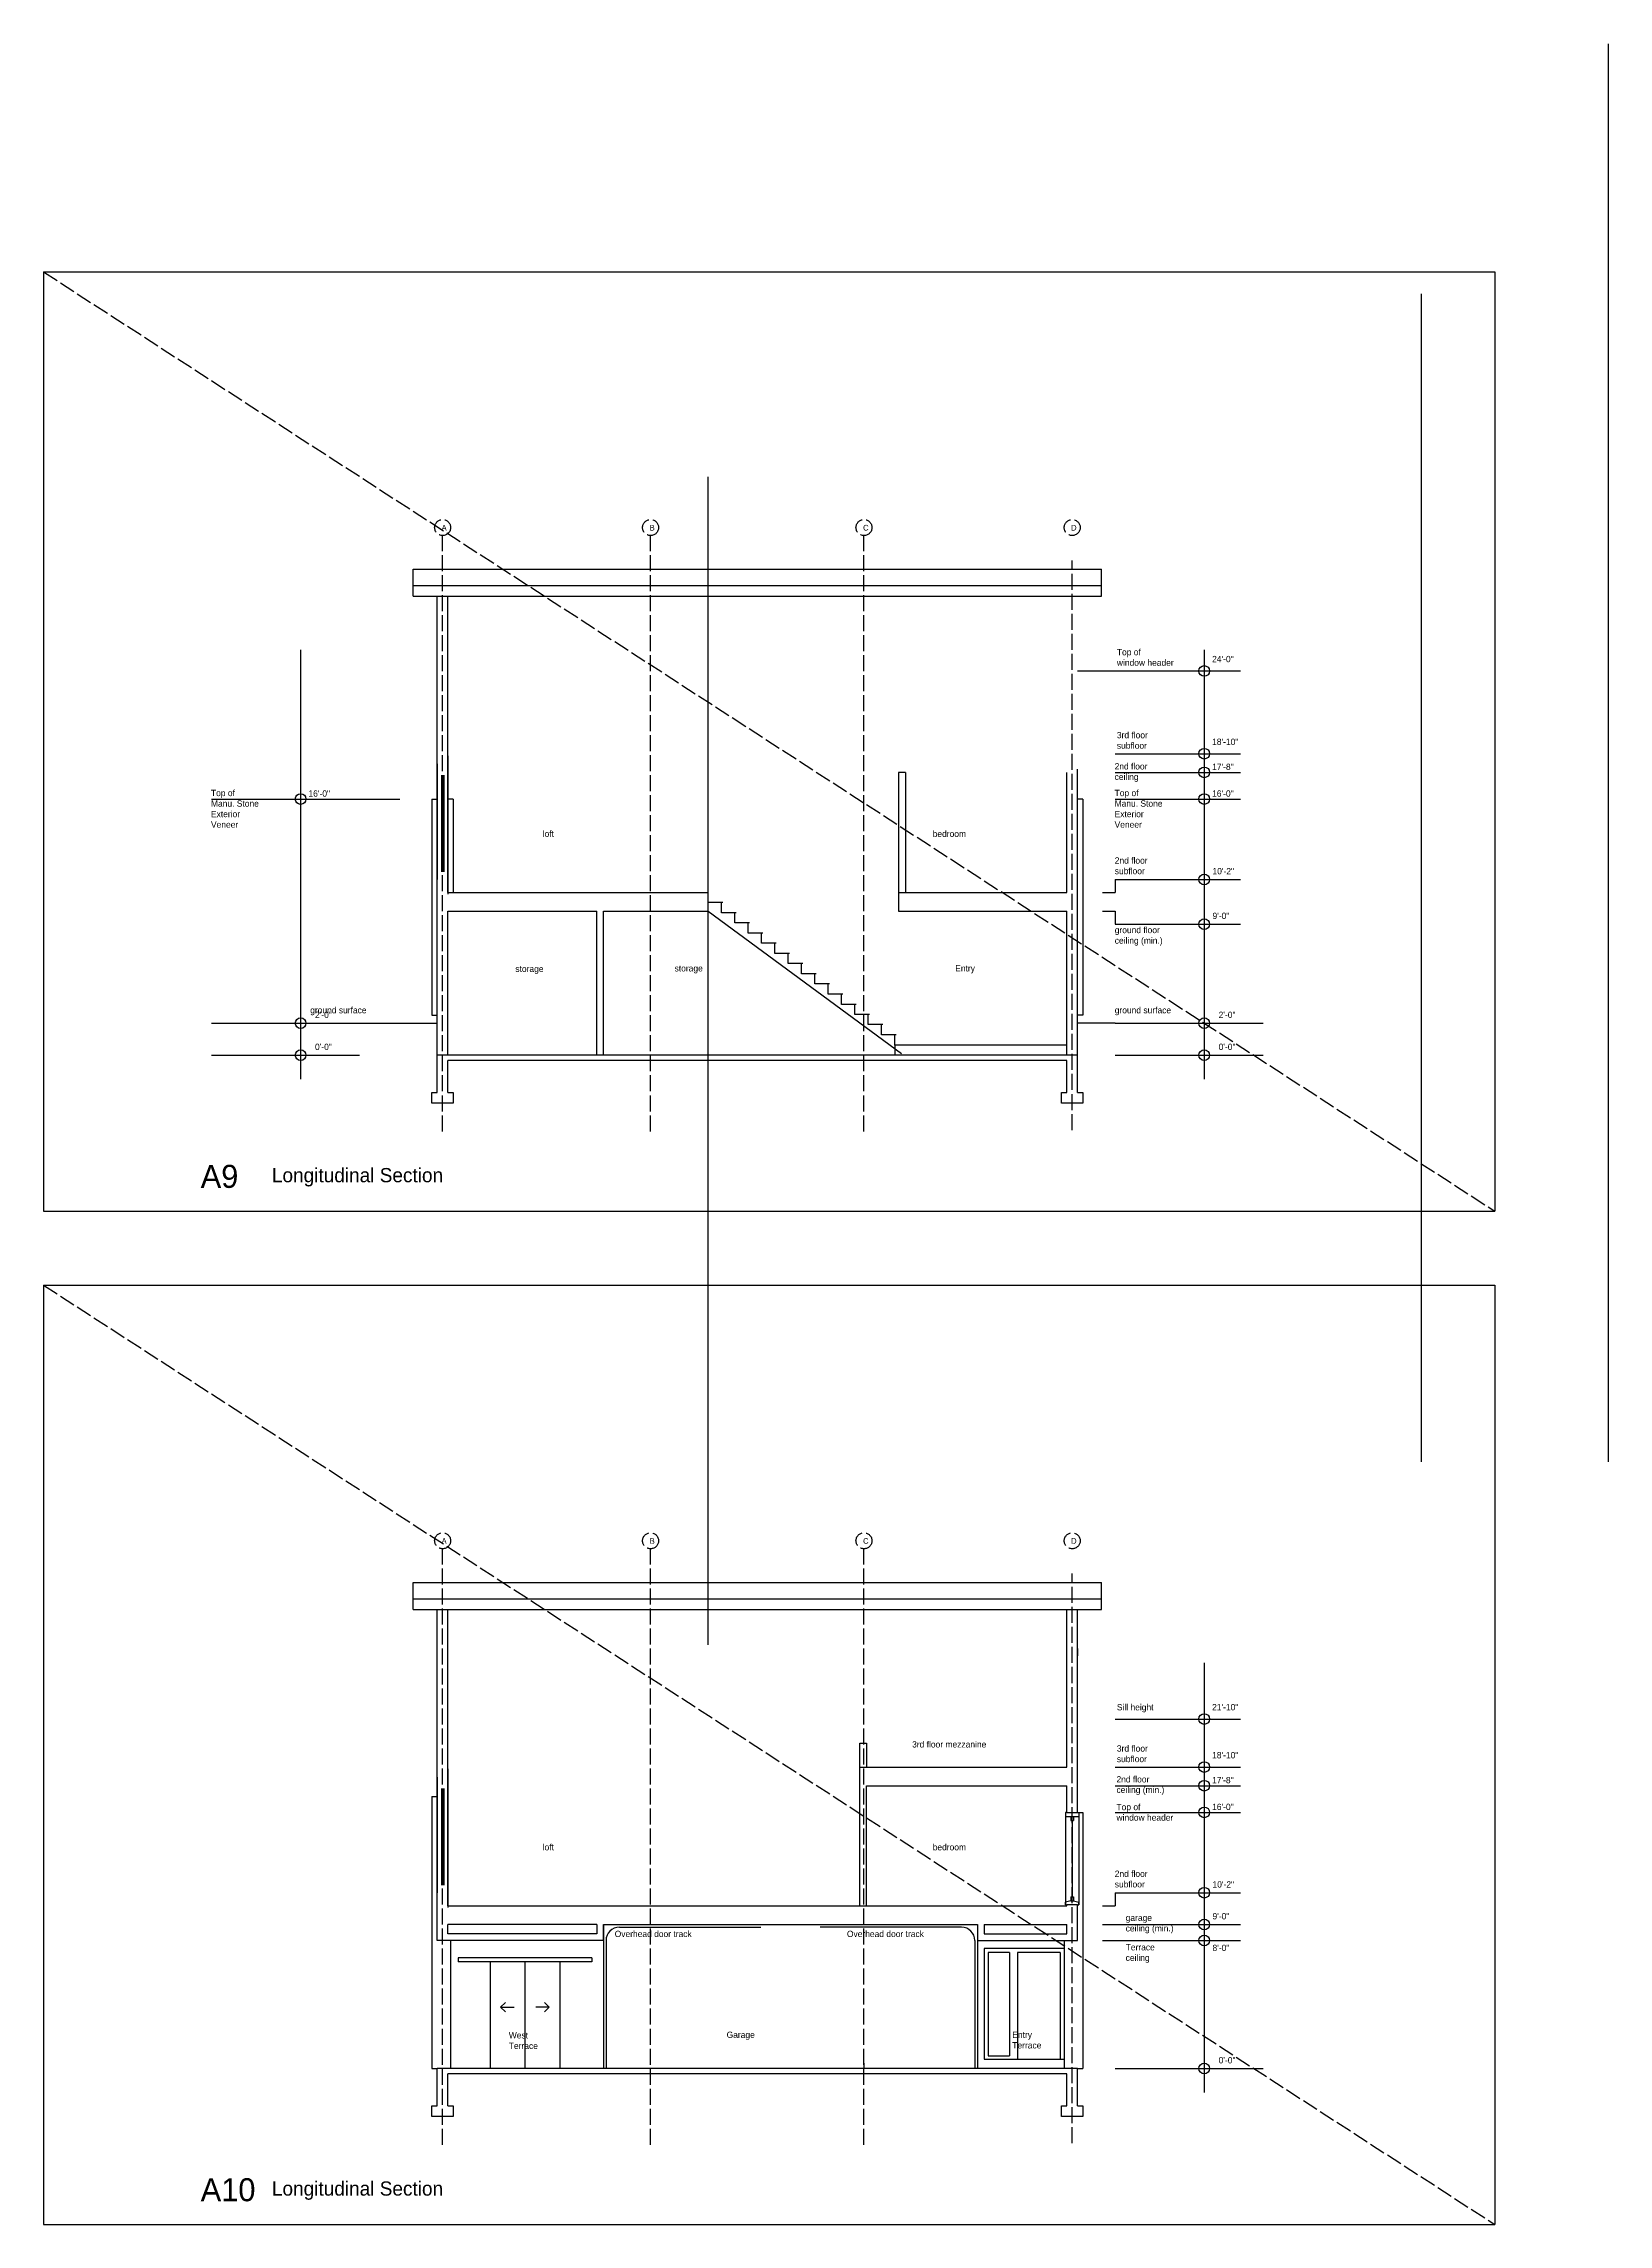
# Model space of a CAD drawing. Header units: inches. Extents: x -173 to 6851, y -1067 to 6124.
# Drawn here: x 3365 to 4538, y 1971 to 3605 of the extents above; entities that cross this region are included whole.
import ezdxf

# ---------------------------------------------------------------- set-up
doc = ezdxf.new("R2010")
doc.units = ezdxf.units.IN
doc.header["$MEASUREMENT"] = 0
doc.linetypes.add('ACAD_ISO02W100', pattern=[15, 12, -3])
for name, color, linetype in [('const', 7, 'Continuous'), ('e2', 251, 'Continuous'), ('glass', 172, 'Continuous'), ('grid', 252, 'ACAD_ISO02W100'), ('millwork', 253, 'Continuous'), ('soffit', 253, 'ACAD_ISO02W100'), ('stairs', 140, 'Continuous'), ('walls', 7, 'Continuous')]:
    doc.layers.add(name, color=color, linetype=linetype)

msp = doc.modelspace()

# ---------------------------------------------------------------- linework, layer by layer
for p, q in [((3365.1, 3434.3), (3365.1, 2730.3)), ((3365.1, 3434.3), (4453.1, 3434.3)), ((4453.1, 3434.3), (4453.1, 2730.3)), ((3365.1, 2730.3), (4453.1, 2730.3)), ((3365.1, 2674.8), (3365.1, 1970.8)), ((3365.1, 2674.8), (4453.1, 2674.8)), ((4453.1, 2674.8), (4453.1, 1970.8)), ((3365.1, 1970.8), (4453.1, 1970.8))]:
    msp.add_line(p, q)
at = {"layer": 'e2'}
for p, q in [((3660.3, 3162.1), (3660.3, 3175.8)), ((3557.8, 3151.1), (3557.8, 2829.3)), ((4235.3, 3151.1), (4235.3, 2829.3)), ((4140.3, 3135.2), (4262.5, 3135.2)), ((4168.4, 3073.2), (4262.5, 3073.2)), ((3660.3, 3065.6), (3660.3, 2978.9)), ((3663.4, 3057.1), (3663.4, 2984.7)), ((3665.1, 3057.1), (3665.1, 2984.7)), ((3668.3, 3071.7), (3668.3, 2967.9)), ((4168.4, 3059.2), (4262.5, 3059.2)), ((3490.9, 3039.2), (3632.1, 3039.2)), ((4168.4, 3039.2), (4262.5, 3039.2)), ((4168.4, 2978.9), (4262.5, 2978.9)), ((4168.4, 2978.9), (4168.4, 2969.2)), ((4158.9, 2969.2), (4168.4, 2969.2)), ((4158.9, 2955.2), (4168.4, 2955.2)), ((4168.4, 2955.2), (4168.4, 2945.4)), ((4168.4, 2945.4), (4262.5, 2945.4)), ((3490.9, 2871.2), (3632.1, 2871.2)), ((4168.4, 2871.2), (4262.5, 2871.2)), ((4247.7, 2871.2), (4279.6, 2871.2)), ((3490.9, 2847.2), (3585, 2847.2)), ((3570.2, 2847.2), (3602, 2847.2)), ((4168.4, 2847.2), (4262.5, 2847.2)), ((4247.7, 2847.2), (4279.6, 2847.2)), ((4140.3, 2425.8), (4140.3, 2431.7)), ((3660.3, 2402.5), (3660.3, 2416.2)), ((4140.3, 2402.5), (4140.3, 2416.2)), ((4235.3, 2391.6), (4235.3, 2069.7)), ((4168.4, 2349.6), (4262.5, 2349.6)), ((3660.3, 2306.1), (3660.3, 2219.4)), ((3668.3, 2312.2), (3668.3, 2208.4)), ((4168.4, 2313.6), (4262.5, 2313.6)), ((3656.3, 2291.6), (3656.3, 2087.6)), ((3656.3, 2291.6), (3660.3, 2291.6)), ((3663.4, 2297.6), (3663.4, 2225.1)), ((3665.1, 2297.6), (3665.1, 2225.1)), ((4168.4, 2299.6), (4262.5, 2299.6)), ((4131.3, 2279.6), (4131.3, 2210.2)), ((4141.3, 2279.6), (4141.3, 2210.2)), ((4141.3, 2279.6), (4144.3, 2279.6)), ((4144.3, 2279.6), (4144.3, 2087.6)), ((4168.4, 2279.6), (4262.5, 2279.6)), ((4158.9, 2209.6), (4168.4, 2209.6)), ((4168.4, 2219.4), (4262.5, 2219.4)), ((4168.4, 2219.4), (4168.4, 2209.6)), ((3796.8, 2193.6), (3902.8, 2193.6)), ((4053.3, 2193.6), (3947.3, 2193.6)), ((4158.9, 2195.6), (4262.5, 2195.6)), ((3670.3, 2183.6), (3670.3, 2087.6)), ((3784.8, 2183.6), (3784.8, 2087.6)), ((4065.3, 2183.6), (4065.3, 2087.6)), ((4130.3, 2177.6), (4070.3, 2177.6)), ((4070.3, 2177.6), (4070.3, 2094.6)), ((4073.3, 2174.6), (4073.3, 2097.1)), ((4089.3, 2174.6), (4073.3, 2174.6)), ((4089.3, 2174.6), (4089.3, 2097.1)), ((4095.3, 2174.6), (4095.3, 2094.6)), ((4127.3, 2174.6), (4095.3, 2174.6)), ((4127.3, 2174.6), (4127.3, 2094.6)), ((4130.3, 2183.6), (4130.3, 2087.6)), ((4158.9, 2183.6), (4262.5, 2183.6)), ((3776.2, 2170.5), (3676, 2170.5)), ((3676, 2170.5), (3676, 2167.6)), ((3776.2, 2167.6), (3676, 2167.6)), ((3700, 2167.6), (3700, 2087.6)), ((3726, 2167.6), (3726, 2087.6)), ((3752.2, 2167.6), (3752.2, 2087.6)), ((3776.2, 2170.5), (3776.2, 2167.6)), ((3707.8, 2133.5), (3711.3, 2137)), ((3707.8, 2133.5), (3717.8, 2133.5)), ((3707.8, 2133.5), (3711.3, 2130)), ((3744.2, 2133.5), (3734.2, 2133.5)), ((3744.2, 2133.5), (3740.7, 2137)), ((3744.2, 2133.5), (3740.7, 2130)), ((4070.3, 2094.6), (4130.3, 2094.6)), ((4073.3, 2097.1), (4089.3, 2097.1)), ((3656.3, 2087.6), (3660.3, 2087.6)), ((4140.3, 2087.6), (4144.3, 2087.6)), ((4168.4, 2087.6), (4262.5, 2087.6)), ((4247.7, 2087.7), (4279.6, 2087.7))]:
    msp.add_line(p, q, dxfattribs=at)
for centre in [(4235.3, 3135.2), (4235.3, 3073.2), (4235.3, 3059.2), (3557.8, 3039.2), (4235.3, 3039.2), (4235.3, 2978.9), (4235.3, 2945.4), (3557.8, 2871.2), (4235.3, 2871.2), (3557.8, 2847.2), (4235.3, 2847.2), (4235.3, 2349.6), (4235.3, 2313.6), (4235.3, 2299.6), (4235.3, 2279.6), (4235.3, 2219.4), (4235.3, 2195.6), (4235.3, 2183.6), (4235.3, 2087.6)]:
    msp.add_circle(centre, 4, dxfattribs=at)
for centre, start, end in [((3796.8, 2183.6), 90, 180), ((4053.3, 2183.6), 0, 90)]:
    msp.add_arc(centre, 10, start, end, dxfattribs=at)
at = {"layer": 'glass'}
for p, q in [((3664.3, 3057.1), (3664.3, 2984.7)), ((3664.3, 2297.6), (3664.3, 2225.1))]:
    msp.add_line(p, q, dxfattribs=at)
at = {"layer": 'grid'}
for p, q in [((3664.3, 2790.1), (3664.3, 3236.7)), ((3820.2, 2790.1), (3820.2, 3236.7)), ((3980.2, 2790.1), (3980.2, 3236.7)), ((4136.3, 2791.1), (4136.3, 3218.1)), ((3664.3, 2030.5), (3664.3, 2477.2)), ((3820.2, 2030.5), (3820.2, 2477.2)), ((3980.2, 2030.5), (3980.2, 2477.2)), ((4136.3, 2031.6), (4136.3, 2458.6))]:
    msp.add_line(p, q, dxfattribs=at)
for centre in [(3664.3, 3242.7), (3820.2, 3242.7), (3980.2, 3242.7), (4136.3, 3242.7), (3664.3, 2483.2), (3820.2, 2483.2), (3980.2, 2483.2), (4136.3, 2483.2)]:
    msp.add_circle(centre, 6, dxfattribs=at)
at = {"layer": 'millwork'}
for p, q in [((3642.3, 3199.3), (3642.3, 3211.4)), ((3642.3, 3211.4), (4158.3, 3211.4)), ((4158.3, 3199.3), (4158.3, 3211.4)), ((3642.3, 2439.7), (3642.3, 2451.9)), ((3642.3, 2451.9), (4158.3, 2451.9)), ((4158.3, 2439.7), (4158.3, 2451.9))]:
    msp.add_line(p, q, dxfattribs=at)
at = {"layer": 'soffit'}
for p, q in [((3365.1, 3434.3), (4453.1, 2730.3)), ((3365.1, 2674.8), (4453.1, 1970.8))]:
    msp.add_line(p, q, dxfattribs=at)
at = {"layer": 'stairs'}
for p, q in [((3874.4, 2961.6), (3863.4, 2961.6)), ((3873.4, 2953.9), (3873.4, 2961.6)), ((3884.4, 2953.9), (3873.4, 2953.9)), ((3883.4, 2946.3), (3883.4, 2953.9)), ((3894.4, 2946.3), (3883.4, 2946.3)), ((3893.4, 2938.7), (3893.4, 2946.3)), ((3904.4, 2938.7), (3893.4, 2938.7)), ((3903.4, 2931.1), (3903.4, 2938.7)), ((3914.4, 2931.1), (3903.4, 2931.1)), ((3913.4, 2923.4), (3913.4, 2931.1)), ((3924.4, 2923.4), (3913.4, 2923.4)), ((3923.4, 2915.8), (3923.4, 2923.4)), ((3934.4, 2915.8), (3923.4, 2915.8)), ((3933.4, 2908.2), (3933.4, 2915.8)), ((3944.4, 2908.2), (3933.4, 2908.2)), ((3943.4, 2900.6), (3943.4, 2908.2)), ((3954.4, 2900.6), (3943.4, 2900.6)), ((3953.4, 2892.9), (3953.4, 2900.6)), ((3964.4, 2892.9), (3953.4, 2892.9)), ((3963.4, 2885.3), (3963.4, 2892.9)), ((3974.4, 2885.3), (3963.4, 2885.3)), ((3973.4, 2877.7), (3973.4, 2885.3)), ((3984.4, 2877.7), (3973.4, 2877.7)), ((3983.4, 2870.1), (3983.4, 2877.7)), ((3994.4, 2870.1), (3983.4, 2870.1)), ((3993.4, 2862.4), (3993.4, 2870.1)), ((4004.4, 2862.4), (3993.4, 2862.4)), ((4003.4, 2854.8), (4003.4, 2862.4)), ((4132.3, 2854.8), (4003.4, 2854.8))]:
    msp.add_line(p, q, dxfattribs=at)
at = {"layer": 'walls'}
for p, q in [((4538.3, 2542.5), (4538.3, 3605.4)), ((4398.3, 2542.5), (4398.3, 3417.8)), ((3863.4, 2405.3), (3863.4, 3280.6)), ((3642.3, 3191.3), (3642.3, 3199.3)), ((3642.3, 3199.3), (4158.3, 3199.3)), ((3642.3, 3191.3), (4158.3, 3191.3)), ((3660.3, 2847.2), (3660.3, 3191.3)), ((3668.3, 2969.2), (3668.3, 3191.3)), ((4158.3, 3191.3), (4158.3, 3199.3)), ((4006.2, 3059.2), (4006.2, 2955.2)), ((4011.2, 3059.2), (4006.2, 3059.2)), ((4011.2, 3059.2), (4011.2, 2969.2)), ((4132.3, 2969.2), (4132.3, 3059.2)), ((4140.3, 2819.2), (4140.3, 3061.5)), ((3656.3, 3039.2), (3660.3, 3039.2)), ((3656.3, 3039.2), (3656.3, 2877.2)), ((3672.3, 3039.2), (3668.3, 3039.2)), ((3672.3, 3039.2), (3672.3, 2969.2)), ((4144.3, 3039.2), (4140.3, 3039.2)), ((4144.3, 3039.2), (4144.3, 2877.2)), ((3668.3, 2969.2), (3863.4, 2969.2)), ((3863.4, 2955.2), (3863.4, 2969.2)), ((4006.2, 2969.2), (4132.3, 2969.2)), ((3668.3, 2955.2), (3779.8, 2955.2)), ((3668.3, 2847.2), (3668.3, 2955.2)), ((3779.8, 2847.2), (3779.8, 2955.2)), ((3784.8, 2847.2), (3784.8, 2955.2)), ((3784.8, 2955.2), (3863.4, 2955.2)), ((3863.4, 2955.2), (4008.4, 2848.4)), ((4006.2, 2955.2), (4132.3, 2955.2)), ((4132.3, 2847.2), (4132.3, 2955.2)), ((3656.3, 2877.2), (3660.3, 2877.2)), ((4144.3, 2877.2), (4140.3, 2877.2)), ((3632.1, 2871.2), (3660.3, 2871.2)), ((4168.4, 2871.2), (4140.3, 2871.2)), ((4140.3, 2847.2), (3660.3, 2847.2)), ((3660.3, 2819.2), (3660.3, 2847.2)), ((4003.4, 2854.8), (4003.4, 2847.2)), ((4132.3, 2843.2), (3668.3, 2843.2)), ((3668.3, 2819.2), (3668.3, 2843.2)), ((4132.3, 2819.2), (4132.3, 2843.2)), ((3656.3, 2819.2), (3660.3, 2819.2)), ((3656.3, 2811.2), (3656.3, 2819.2)), ((3668.3, 2819.2), (3672.3, 2819.2)), ((3672.3, 2819.2), (3672.3, 2811.2)), ((4128.3, 2811.2), (4128.3, 2819.2)), ((4128.3, 2819.2), (4132.3, 2819.2)), ((4140.3, 2819.2), (4144.3, 2819.2)), ((4144.3, 2819.2), (4144.3, 2811.2)), ((3672.3, 2811.2), (3656.3, 2811.2)), ((4144.3, 2811.2), (4128.3, 2811.2)), ((3642.3, 2431.7), (3642.3, 2439.7)), ((3642.3, 2439.7), (4158.3, 2439.7)), ((4158.3, 2431.7), (4158.3, 2439.7)), ((3642.3, 2431.7), (4158.3, 2431.7)), ((3660.3, 2183.6), (3660.3, 2431.7)), ((3668.3, 2209.6), (3668.3, 2431.7)), ((4132.3, 2313.6), (4132.3, 2431.7)), ((4140.3, 2301.9), (4140.3, 2431.7)), ((4140.3, 2416.2), (4140.3, 2425.8)), ((4140.3, 2402.5), (4140.3, 2397)), ((3977.2, 2209.6), (3977.2, 2331.6)), ((3977.2, 2331.6), (3982.2, 2331.6)), ((3982.2, 2331.6), (3982.2, 2313.6)), ((3977.2, 2313.6), (4132.3, 2313.6)), ((3982.2, 2209.6), (3982.2, 2299.6)), ((3982.2, 2299.6), (4132.3, 2299.6)), ((4132.3, 2279.6), (4132.3, 2299.6)), ((4140.3, 2279.6), (4140.3, 2301.9)), ((4131.3, 2279.6), (4131.3, 2276.6)), ((4132.3, 2279.6), (4131.3, 2279.6)), ((4131.3, 2276.6), (4141.3, 2276.6)), ((4132.3, 2279.6), (4140.3, 2279.6)), ((4135.3, 2276.6), (4137.3, 2276.6)), ((4135.3, 2276.6), (4135.3, 2273.6)), ((4135.3, 2273.6), (4137.3, 2273.6)), ((4136.3, 2273.6), (4136.3, 2216.2)), ((4137.3, 2276.6), (4137.3, 2273.6)), ((4140.3, 2279.6), (4141.3, 2279.6)), ((4141.3, 2279.6), (4141.3, 2276.6)), ((3668.3, 2209.6), (4132.3, 2209.6)), ((4135.3, 2213.2), (4131.3, 2212.2)), ((4131.3, 2210.2), (4131.3, 2212.2)), ((4131.3, 2210.2), (4132.3, 2210.2)), ((4132.3, 2209.6), (4132.3, 2210.2)), ((4140.3, 2210.2), (4132.3, 2210.2)), ((4135.3, 2216.2), (4135.3, 2213.2)), ((4135.3, 2216.2), (4137.3, 2216.2)), ((4135.3, 2213.2), (4137.3, 2213.2)), ((4137.3, 2216.2), (4137.3, 2213.2)), ((4137.3, 2213.2), (4141.3, 2212.2)), ((4140.3, 2183.6), (4140.3, 2210.2)), ((4140.3, 2210.2), (4141.3, 2210.2)), ((4141.3, 2210.2), (4141.3, 2212.2)), ((4141.3, 2210.2), (4141.3, 2210.2)), ((3779.8, 2195.6), (3668.3, 2195.6)), ((3668.3, 2188.6), (3668.3, 2195.6)), ((3779.8, 2195.6), (3779.8, 2188.6)), ((3784.8, 2195.6), (4065.3, 2195.6)), ((3784.8, 2183.6), (3784.8, 2195.6)), ((3784.8, 2195.6), (3784.8, 2183.6)), ((4065.3, 2195.6), (4065.3, 2183.6)), ((4070.3, 2195.6), (4070.3, 2188.6)), ((4070.3, 2195.6), (4132.3, 2195.6)), ((4132.3, 2188.6), (4132.3, 2195.6)), ((3784.8, 2183.6), (3660.3, 2183.6)), ((3779.8, 2188.6), (3668.3, 2188.6)), ((3786.8, 2183.6), (3786.8, 2087.6)), ((4063.3, 2183.6), (4063.3, 2087.6)), ((4065.3, 2183.6), (4140.3, 2183.6)), ((4070.3, 2188.6), (4132.3, 2188.6)), ((4140.3, 2087.6), (3660.3, 2087.6)), ((3660.3, 2059.6), (3660.3, 2087.6)), ((4132.3, 2083.6), (3668.3, 2083.6)), ((3668.3, 2059.6), (3668.3, 2083.6)), ((3980.2, 2091.6), (3980.2, 2087.6)), ((4132.3, 2059.6), (4132.3, 2083.6)), ((4140.3, 2059.6), (4140.3, 2087.6)), ((3656.3, 2059.6), (3660.3, 2059.6)), ((3656.3, 2051.6), (3656.3, 2059.6)), ((3672.3, 2051.6), (3656.3, 2051.6)), ((3668.3, 2059.6), (3672.3, 2059.6)), ((3672.3, 2059.6), (3672.3, 2051.6)), ((4128.3, 2051.6), (4128.3, 2059.6)), ((4128.3, 2059.6), (4132.3, 2059.6)), ((4144.3, 2051.6), (4128.3, 2051.6)), ((4140.3, 2059.6), (4144.3, 2059.6)), ((4144.3, 2059.6), (4144.3, 2051.6))]:
    msp.add_line(p, q, dxfattribs=at)

# ---------------------------------------------------------------- texts
at = {"layer": 'const', "attachment_point": 1}
for s, insert, char_height, width in [('A', (3663.5, 3244.7), 4.26, 1625.197), ('B', (3819.5, 3244.7), 4.26, 1625.197), ('C', (3979.5, 3244.7), 4.26, 1625.197), ('D', (4135.5, 3244.7), 4.26, 1625.197), ('Top of\\Pwindow header', (4169.8, 3151.7), 4.736, 1805.775), ('24\'-0"', (4241.2, 3146.5), 4.74, 1805.775), ('3rd floor^Jsubfloor', (4169.8, 3089.5), 4.736, 1805.775), ('18\'-10"', (4241.2, 3084.5), 4.74, 1805.775), ('\\P2nd floor^Jceiling', (4168.1, 3074), 4.736, 1805.775), ('\\P17\'-8"', (4241.2, 3073.6), 4.74, 1805.775), ('\\PTop of\\PManu. Stone\\PExterior\\PVeneer', (3490.6, 3054), 4.736, 1805.775), ('\\P16\'-0"', (3563.7, 3053.6), 4.74, 1805.775), ('\\PTop of\\PManu. Stone\\PExterior\\PVeneer', (4168.1, 3054), 4.736, 1805.775), ('\\P16\'-0"', (4241.2, 3053.6), 4.74, 1805.775), ('loft', (3739.3, 3015.5), 4.74, 1805.775), ('bedroom', (4031.7, 3015.5), 4.74, 1805.775), ('2nd floor^Jsubfloor', (4168.2, 2995.5), 4.736, 1805.775), ('10\'-2"', (4241.5, 2987.5), 4.74, 1805.775), ('ground floor^Jceiling (min.)', (4168.2, 2943.4), 4.736, 1805.775), ('9\'-0"', (4241.5, 2954), 4.74, 1805.775), ('storage', (3718.8, 2914.3), 4.74, 1805.775), ('storage', (3838.2, 2914.7), 4.74, 1805.775), ('Entry', (4048.6, 2914.7), 4.74, 1805.775), ('ground surface', (3565, 2883.3), 4.736, 1805.775), ('2\'-0"', (3568.6, 2879.8), 4.74, 1805.775), ('ground surface', (4168.2, 2883.3), 4.736, 1805.775), ('2\'-0"', (4246.1, 2879.8), 4.74, 1805.775), ('0\'-0"', (3568.6, 2855.8), 4.74, 1805.775), ('0\'-0"', (4246.1, 2855.8), 4.74, 1805.775), ('A9', (3482.9, 2765), 17.26, 6582.049), ('Longitudinal Section', (3536.3, 2762.6), 10.656, 4062.993), ('A', (3663.5, 2485.2), 4.26, 1625.197), ('B', (3819.5, 2485.2), 4.26, 1625.197), ('C', (3979.5, 2485.2), 4.26, 1625.197), ('D', (4135.5, 2485.2), 4.26, 1625.197), ('Sill height', (4169.8, 2360.8), 4.736, 1805.775), ('21\'-10"', (4241.2, 2360.9), 4.74, 1805.775), ('3rd floor mezzanine', (4016.3, 2333), 4.736, 1805.775), ('3rd floor^Jsubfloor', (4169.8, 2329.9), 4.736, 1805.775), ('18\'-10"', (4241.2, 2324.9), 4.74, 1805.775), ('\\P2nd floor^Jceiling (min.)', (4169.5, 2314.7), 4.736, 1805.775), ('\\P17\'-8"', (4241.2, 2314.1), 4.74, 1805.775), ('\\PTop of \\Pwindow header', (4169.5, 2293.9), 4.736, 1805.775), ('\\P16\'-0"', (4241.2, 2294), 4.74, 1805.775), ('loft', (3739.3, 2255.9), 4.74, 1805.775), ('bedroom', (4031.7, 2255.9), 4.74, 1805.775), ('2nd floor^Jsubfloor', (4168.2, 2236), 4.736, 1805.775), ('10\'-2"', (4241.5, 2228), 4.74, 1805.775), ('Overhead door track', (3793.3, 2190.9), 4.736, 1805.775), ('Overhead door track', (3967.4, 2190.9), 4.736, 1805.775), ('garage^Jceiling (min.)', (4176.4, 2203), 4.736, 1805.775), ('9\'-0"', (4241.5, 2204.2), 4.74, 1805.775), ('Terrace^Jceiling', (4176.4, 2180.9), 4.736, 1805.775), ('8\'-0"', (4241.5, 2180.4), 4.74, 1805.775), ('West\\PTerrace', (3713.9, 2114.9), 4.74, 1805.775), ('Garage', (3877.2, 2115.3), 4.74, 1805.775), ('Entry^JTerrace', (4091.4, 2115.3), 4.736, 1805.775), ('0\'-0"', (4246.1, 2096.2), 4.74, 1805.775), ('A10', (3482.9, 2005.4), 17.26, 6582.049), ('Longitudinal Section', (3536.3, 2003), 10.656, 4062.993)]:
    msp.add_mtext(s, dxfattribs=dict(at, insert=insert, char_height=char_height, width=width))

doc.saveas('drawing.dxf')
